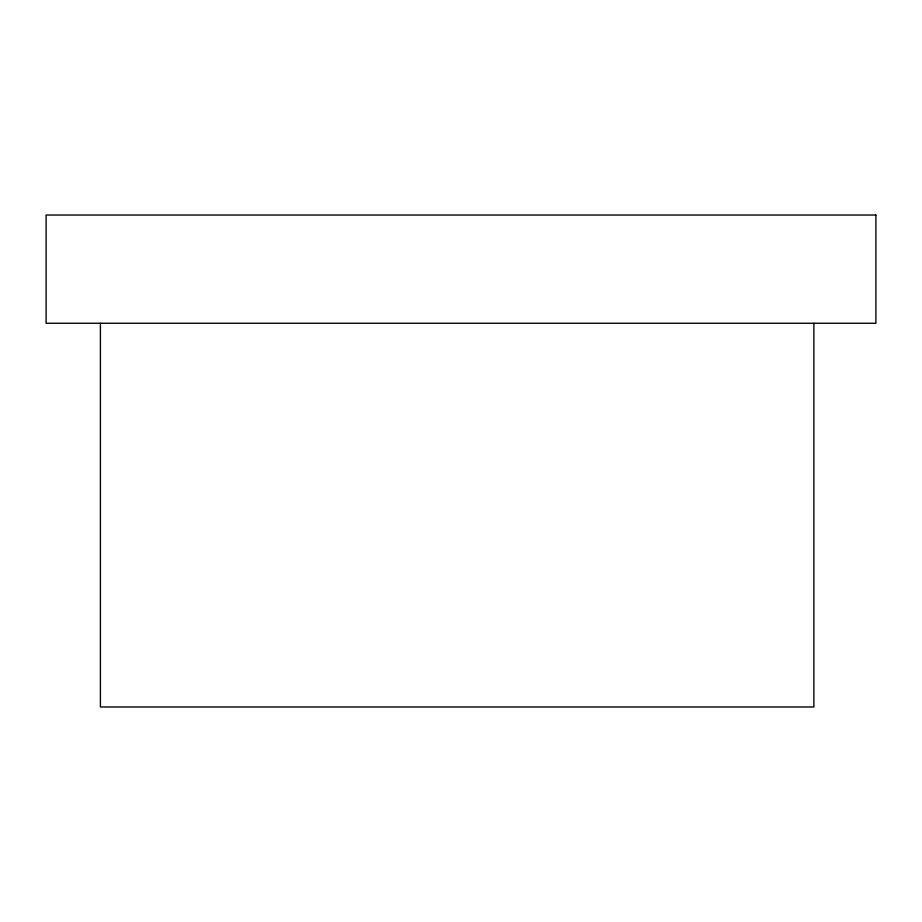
<?xml version="1.0" encoding="UTF-8"?>
<svg xmlns="http://www.w3.org/2000/svg" width="922" height="922" viewBox="0 0 922 922"><rect width="100%" height="100%" fill="white"/><g stroke="black" fill="none" stroke-linecap="round" stroke-linejoin="round"><path stroke-width="1.38" d="M813.884 323.265L813.884 706.967L100.406 706.967L100.406 323.265M875.9 215.033L46.1 215.033L46.1 323.265L875.9 323.265L875.9 215.033"/></g></svg>
